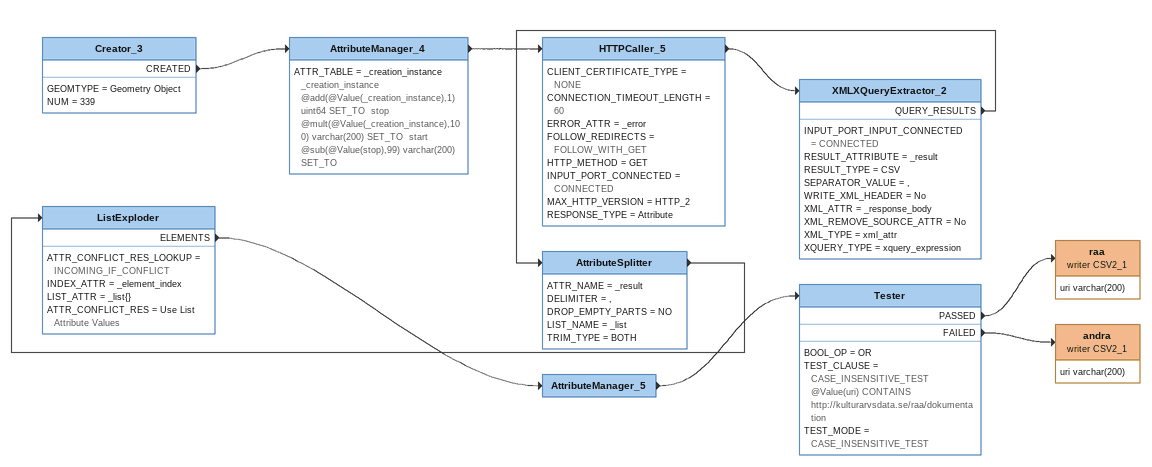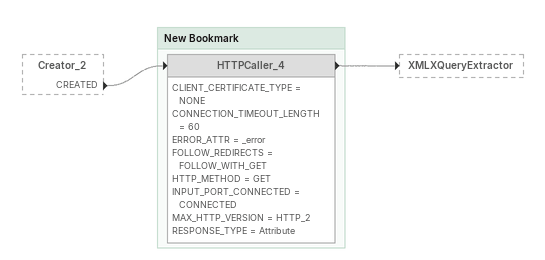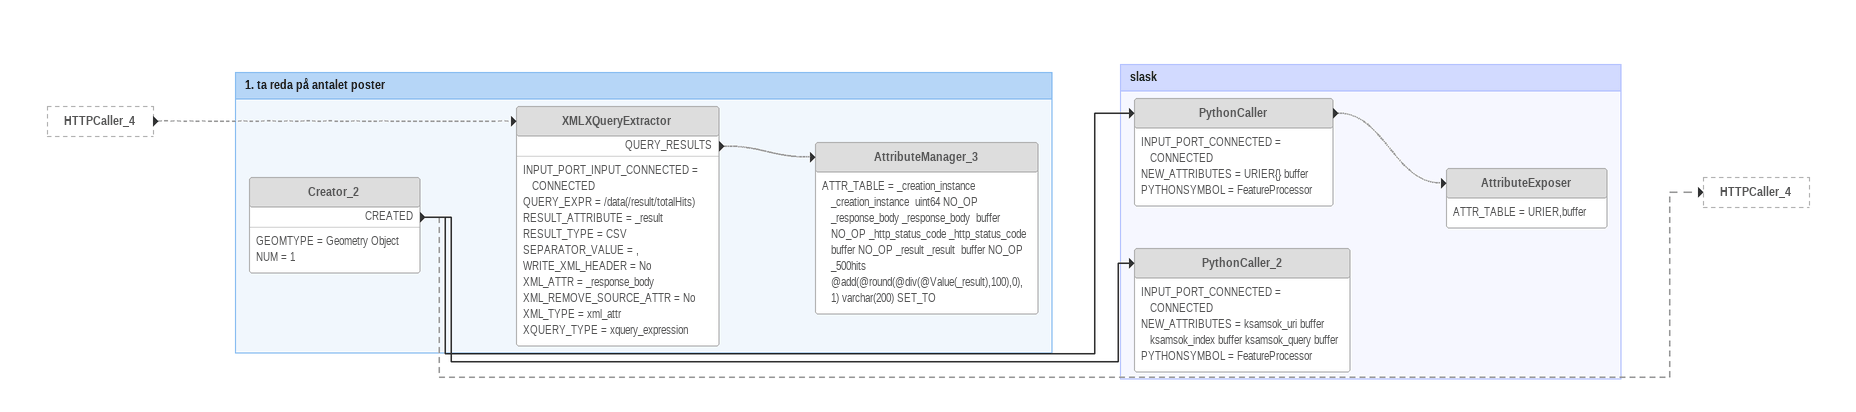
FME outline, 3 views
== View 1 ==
Creator_3
    GEOMTYPE = Geometry Object
    NUM = 339
    CREATED -> AttributeManager_4
AttributeManager_4
    ATTR_TABLE = _creation_instance _creation_instance @add(@Value(_creation_instance),1) uint64 SET_TO  stop @mult(@Value(_creation_instance),100) varchar(200) SET_TO  start @sub(@Value(stop),99) varchar(200) SET_TO
    -> HTTPCaller_5
HTTPCaller_5
    CLIENT_CERTIFICATE_TYPE = NONE
    CONNECTION_TIMEOUT_LENGTH = 60
    ERROR_ATTR = _error
    FOLLOW_REDIRECTS = FOLLOW_WITH_GET
    HTTP_METHOD = GET
    INPUT_PORT_CONNECTED = CONNECTED
    MAX_HTTP_VERSION = HTTP_2
    RESPONSE_TYPE = Attribute
    -> XMLXQueryExtractor_2
XMLXQueryExtractor_2
    INPUT_PORT_INPUT_CONNECTED = CONNECTED
    RESULT_ATTRIBUTE = _result
    RESULT_TYPE = CSV
    SEPARATOR_VALUE = ,
    WRITE_XML_HEADER = No
    XML_ATTR = _response_body
    XML_REMOVE_SOURCE_ATTR = No
    XML_TYPE = xml_attr
    XQUERY_TYPE = xquery_expression
    QUERY_RESULTS -> AttributeSplitter
AttributeSplitter
    ATTR_NAME = _result
    DELIMITER = ,
    DROP_EMPTY_PARTS = NO
    LIST_NAME = _list
    TRIM_TYPE = BOTH
    -> ListExploder
ListExploder
    ATTR_CONFLICT_RES_LOOKUP = INCOMING_IF_CONFLICT
    INDEX_ATTR = _element_index
    LIST_ATTR = _list{}
    ATTR_CONFLICT_RES = Use List Attribute Values
    ELEMENTS -> AttributeManager_5
AttributeManager_5
    -> Tester
Tester
    BOOL_OP = OR
    TEST_CLAUSE = CASE_INSENSITIVE_TEST @Value(uri) CONTAINS http://kulturarvsdata.se/raa/dokumentation
    TEST_MODE = CASE_INSENSITIVE_TEST
    PASSED -> raa (writer CSV2_1)
    FAILED -> andra (writer CSV2_1)
raa (writer CSV2_1)
    attributes: uri varchar(200)
andra (writer CSV2_1)
    attributes: uri varchar(200)

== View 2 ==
Creator_2 [outside]
    CREATED -> HTTPCaller_4 [off]

Bookmark: New Bookmark
HTTPCaller_4 [off]
    CLIENT_CERTIFICATE_TYPE = NONE
    CONNECTION_TIMEOUT_LENGTH = 60
    ERROR_ATTR = _error
    FOLLOW_REDIRECTS = FOLLOW_WITH_GET
    HTTP_METHOD = GET
    INPUT_PORT_CONNECTED = CONNECTED
    MAX_HTTP_VERSION = HTTP_2
    RESPONSE_TYPE = Attribute
    -> XMLXQueryExtractor [off]

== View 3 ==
HTTPCaller_4 [outside]
    -> XMLXQueryExtractor [off]

Bookmark: 1. ta reda på antalet poster
Creator_2 [off]
    GEOMTYPE = Geometry Object
    NUM = 1
    CREATED -> HTTPCaller_4 [off]
    CREATED -> PythonCaller
    CREATED -> PythonCaller_2
XMLXQueryExtractor [off]
    INPUT_PORT_INPUT_CONNECTED = CONNECTED
    QUERY_EXPR = /data(/result/totalHits)
    RESULT_ATTRIBUTE = _result
    RESULT_TYPE = CSV
    SEPARATOR_VALUE = ,
    WRITE_XML_HEADER = No
    XML_ATTR = _response_body
    XML_REMOVE_SOURCE_ATTR = No
    XML_TYPE = xml_attr
    XQUERY_TYPE = xquery_expression
    QUERY_RESULTS -> AttributeManager_3 [off]
AttributeManager_3 [off]
    ATTR_TABLE = _creation_instance _creation_instance  uint64 NO_OP _response_body _response_body  buffer NO_OP _http_status_code _http_status_code  buffer NO_OP _result _result  buffer NO_OP  _500hits @add(@round(@div(@Value(_result),100),0),1) varchar(200) SET_TO

Bookmark: slask
PythonCaller [off]
    INPUT_PORT_CONNECTED = CONNECTED
    NEW_ATTRIBUTES = URIER{} buffer
    PYTHONSYMBOL = FeatureProcessor
    -> AttributeExposer [off]
AttributeExposer [off]
    ATTR_TABLE = URIER,buffer
PythonCaller_2 [off]
    INPUT_PORT_CONNECTED = CONNECTED
    NEW_ATTRIBUTES = ksamsok_uri buffer ksamsok_index buffer ksamsok_query buffer
    PYTHONSYMBOL = FeatureProcessor
